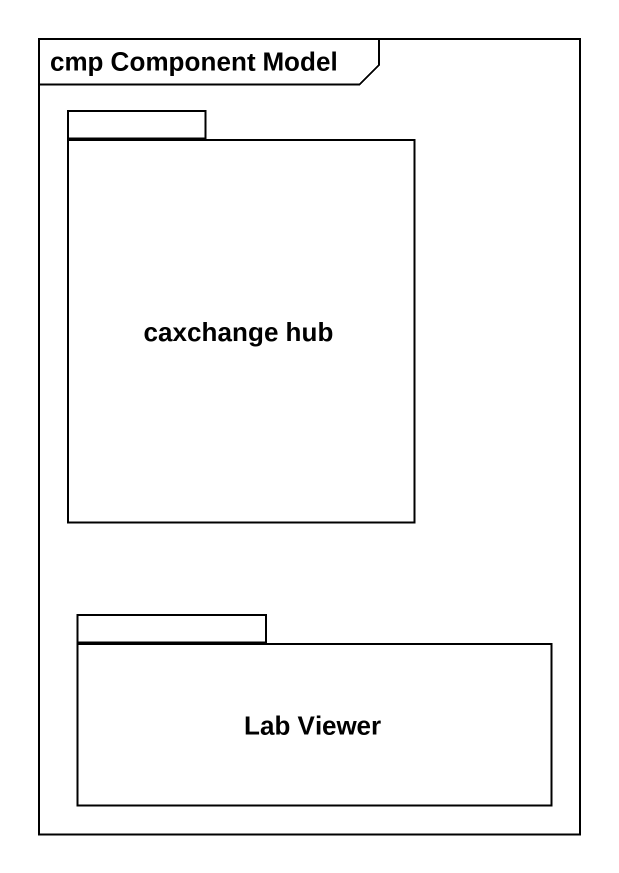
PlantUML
@startuml
mainframe cmp Component Model
package "caxchange hub" as caxchange_hub {
}
package "Lab Viewer" as Lab_Viewer {
}
@enduml
